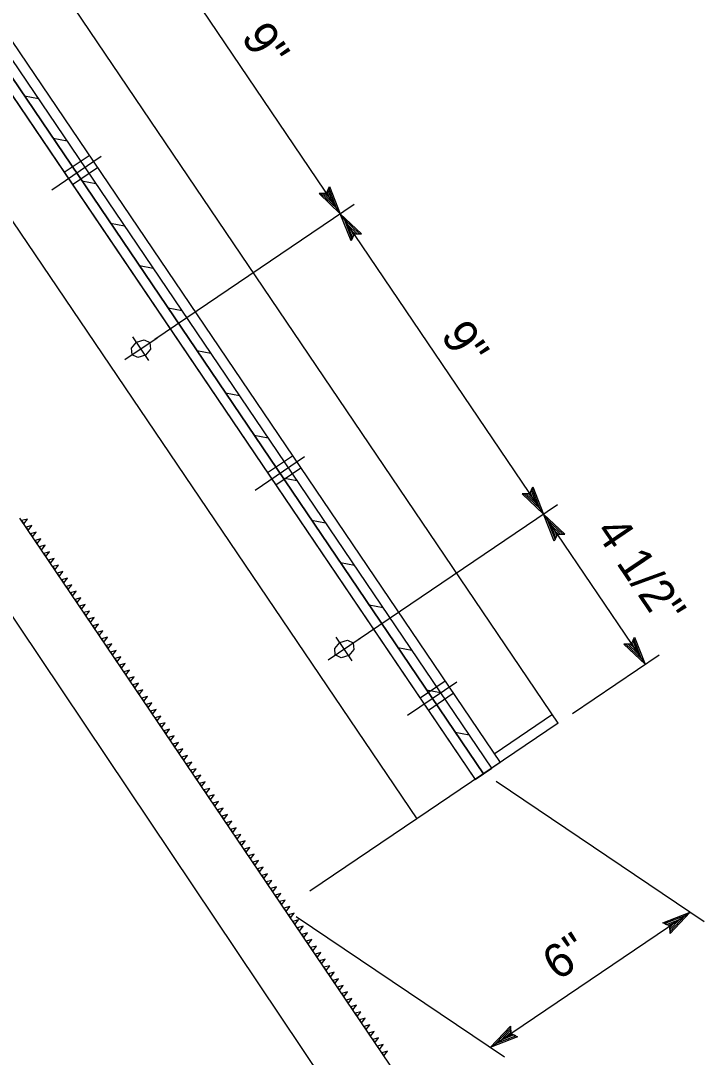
# Model space of a CAD drawing. Extents: x -893 to 867, y -474 to 712.
# Drawn here: x 301.8 to 443.2, y -188.9 to 25.4 of the extents above; entities that cross this region are included whole.
import ezdxf

# ---------------------------------------------------------------- set-up
doc = ezdxf.new("R2010")
doc.units = 0
doc.layers.add('df_DETAIL', color=7, linetype='Continuous')
doc.layers.add('df_DETAIL-anno', color=7, linetype='Continuous')

msp = doc.modelspace()

# ---------------------------------------------------------------- linework, layer by layer
at = {"layer": 'df_DETAIL'}
for p, q in [((412.98, -119.8), (244.87, 128.61)), ((232.81, 120.45), (400.93, -127.95)), ((397.48, -130.28), (229.37, 118.12)), ((229.37, 118.12), (397.48, -130.28)), ((399.2, -129.12), (231.09, 119.29)), ((399.2, -129.12), (231.09, 119.29)), ((227.65, 116.96), (395.49, -131.05)), ((227.65, 116.96), (395.76, -131.45)), ((215.59, 108.8), (383.7, -139.61)), ((302.6, 9.91), (305.49, 9.36)), ((308.54, 1.13), (311.43, 0.58)), ((318.45, -2.67), (308.24, -9.58)), ((316.01, -2.48), (310.84, -5.98)), ((317.72, -5.01), (312.56, -8.51)), ((314.48, -7.64), (317.36, -8.19)), ((320.42, -16.41), (323.3, -16.97)), ((326.36, -25.19), (329.24, -25.74)), ((332.29, -33.96), (335.18, -34.52)), ((338.23, -42.74), (341.12, -43.29)), ((344.17, -51.51), (347.06, -52.06)), ((350.11, -60.29), (352.99, -60.84)), ((360.48, -64.77), (350.27, -71.68)), ((358.04, -64.58), (352.87, -68.08)), ((359.75, -67.11), (354.58, -70.61)), ((356.05, -69.06), (358.93, -69.61)), ((361.98, -77.83), (364.87, -78.39)), ((367.92, -86.61), (370.81, -87.16)), ((415.36, -269.54), (295.64, -91.03)), ((373.86, -95.38), (376.75, -95.93)), ((379.8, -104.16), (382.68, -104.71)), ((392.01, -111.35), (381.8, -118.26)), ((389.56, -111.16), (384.4, -114.66)), ((385.74, -112.93), (388.62, -113.48)), ((391.27, -113.69), (386.11, -117.19)), ((412.98, -119.8), (383.7, -139.61)), ((411.8, -118.05), (399.75, -126.21)), ((391.68, -121.7), (394.56, -122.26)), ((400.93, -127.95), (399.2, -129.12)), ((395.76, -131.45), (397.48, -130.28)), ((397.48, -130.28), (399.2, -129.12)), ((383.7, -139.61), (361.62, -154.55))]:
    msp.add_line(p, q, dxfattribs=at)
for points in [[(323.37, -44.61), (330.01, -40.12)], [(328.35, -44.82), (325.04, -39.93)], [(434.99, -274.45), (301.66, -77.44)], [(365.4, -106.71), (372.03, -102.23)], [(370.38, -106.92), (367.07, -102.03)]]:
    msp.add_lwpolyline(points, dxfattribs=at)
for points in [[(328.64, -42.46), (327.61, -43.73), (326.03, -44.22), (324.84, -43.62), (324.73, -42.3), (325.77, -41.01), (327.34, -40.54), (328.54, -41.12)], [(302.01, -77.94), (302.45, -78.6), (303.21, -77.61)], [(302.93, -79.3), (303.37, -79.95), (304.13, -78.97)], [(303.85, -80.66), (304.29, -81.31), (305.04, -80.33)], [(304.77, -82.02), (305.21, -82.67), (305.96, -81.68)], [(305.68, -83.38), (306.13, -84.03), (306.88, -83.04)], [(306.6, -84.74), (307.05, -85.39), (307.8, -84.4)], [(307.52, -86.09), (307.96, -86.75), (308.72, -85.76)], [(308.44, -87.45), (308.88, -88.11), (309.64, -87.12)], [(309.36, -88.81), (309.8, -89.46), (310.56, -88.48)], [(310.28, -90.17), (310.72, -90.82), (311.48, -89.83)], [(311.2, -91.53), (311.64, -92.18), (312.4, -91.19)], [(312.12, -92.89), (312.56, -93.54), (313.32, -92.55)], [(313.04, -94.25), (313.48, -94.9), (314.24, -93.91)], [(313.96, -95.6), (314.4, -96.26), (315.16, -95.27)], [(314.88, -96.96), (315.32, -97.61), (316.08, -96.63)], [(315.8, -98.32), (316.24, -98.97), (317, -97.98)], [(316.72, -99.68), (317.16, -100.33), (317.92, -99.34)], [(317.64, -101.04), (318.08, -101.69), (318.83, -100.7)], [(318.56, -102.39), (319, -103.05), (319.75, -102.06)], [(370.67, -104.56), (369.64, -105.83), (368.06, -106.32), (366.87, -105.72), (366.76, -104.41), (367.8, -103.11), (369.37, -102.64), (370.57, -103.22)], [(319.47, -103.75), (319.92, -104.41), (320.67, -103.42)], [(320.39, -105.11), (320.84, -105.76), (321.59, -104.78)], [(321.31, -106.47), (321.75, -107.12), (322.51, -106.13)], [(322.23, -107.83), (322.67, -108.48), (323.43, -107.49)], [(323.15, -109.19), (323.59, -109.84), (324.35, -108.85)], [(324.07, -110.55), (324.51, -111.2), (325.27, -110.21)], [(324.99, -111.9), (325.43, -112.56), (326.19, -111.57)], [(325.91, -113.26), (326.35, -113.91), (327.11, -112.93)], [(326.83, -114.62), (327.27, -115.27), (328.03, -114.29)], [(327.75, -115.98), (328.19, -116.63), (328.95, -115.64)], [(328.67, -117.34), (329.11, -117.99), (329.87, -117)], [(329.59, -118.7), (330.03, -119.35), (330.79, -118.36)], [(330.51, -120.05), (330.95, -120.71), (331.7, -119.72)], [(331.42, -121.41), (331.87, -122.06), (332.62, -121.08)], [(332.34, -122.77), (332.79, -123.42), (333.54, -122.43)], [(333.26, -124.13), (333.71, -124.78), (334.46, -123.79)], [(334.18, -125.49), (334.62, -126.14), (335.38, -125.15)], [(335.1, -126.85), (335.54, -127.5), (336.3, -126.51)], [(336.02, -128.2), (336.46, -128.86), (337.22, -127.87)], [(336.94, -129.56), (337.38, -130.21), (338.14, -129.23)], [(337.86, -130.92), (338.3, -131.57), (339.06, -130.58)], [(338.78, -132.28), (339.22, -132.93), (339.98, -131.94)], [(339.7, -133.64), (340.14, -134.29), (340.9, -133.3)], [(340.62, -135), (341.06, -135.65), (341.82, -134.66)], [(341.54, -136.35), (341.98, -137.01), (342.74, -136.02)], [(342.46, -137.71), (342.9, -138.36), (343.66, -137.38)], [(343.38, -139.07), (343.82, -139.72), (344.57, -138.74)], [(344.3, -140.43), (344.74, -141.08), (345.49, -140.09)], [(345.21, -141.79), (345.66, -142.44), (346.41, -141.45)], [(346.13, -143.15), (346.58, -143.8), (347.33, -142.81)], [(347.05, -144.51), (347.49, -145.16), (348.25, -144.17)], [(347.97, -145.86), (348.41, -146.51), (349.17, -145.53)], [(348.89, -147.22), (349.33, -147.87), (350.09, -146.89)], [(349.81, -148.58), (350.25, -149.23), (351.01, -148.24)], [(350.73, -149.94), (351.17, -150.59), (351.93, -149.6)], [(351.65, -151.3), (352.09, -151.95), (352.85, -150.96)], [(352.57, -152.66), (353.01, -153.31), (353.77, -152.32)], [(353.49, -154.01), (353.93, -154.67), (354.69, -153.68)], [(354.41, -155.37), (354.85, -156.02), (355.61, -155.04)], [(355.33, -156.73), (355.77, -157.38), (356.53, -156.39)], [(356.25, -158.09), (356.69, -158.74), (357.44, -157.75)], [(357.17, -159.45), (357.61, -160.1), (358.36, -159.11)], [(358.08, -160.8), (358.53, -161.46), (359.28, -160.47)], [(359, -162.16), (359.45, -162.82), (360.2, -161.83)], [(359.92, -163.52), (360.36, -164.17), (361.12, -163.19)], [(360.84, -164.88), (361.28, -165.53), (362.04, -164.54)], [(361.76, -166.24), (362.2, -166.89), (362.96, -165.9)], [(362.68, -167.6), (363.12, -168.25), (363.88, -167.26)], [(363.6, -168.96), (364.04, -169.61), (364.8, -168.62)], [(364.52, -170.31), (364.96, -170.97), (365.72, -169.98)], [(365.44, -171.67), (365.88, -172.32), (366.64, -171.34)], [(366.36, -173.03), (366.8, -173.68), (367.56, -172.69)], [(367.28, -174.39), (367.72, -175.04), (368.48, -174.05)], [(368.2, -175.75), (368.64, -176.4), (369.4, -175.41)], [(369.12, -177.11), (369.56, -177.76), (370.32, -176.77)], [(370.04, -178.46), (370.48, -179.12), (371.23, -178.13)], [(370.95, -179.82), (371.4, -180.48), (372.15, -179.49)], [(371.87, -181.18), (372.32, -181.83), (373.07, -180.84)], [(372.79, -182.54), (373.23, -183.19), (373.99, -182.2)], [(373.71, -183.9), (374.15, -184.55), (374.91, -183.56)], [(374.63, -185.26), (375.07, -185.91), (375.83, -184.92)], [(375.55, -186.61), (375.99, -187.27), (376.75, -186.28)], [(376.47, -187.97), (376.91, -188.62), (377.67, -187.64)]]:
    msp.add_lwpolyline(points, close=True, dxfattribs=at)
at = {"layer": 'df_DETAIL-anno'}
for p, q in [((325.87, 47.62), (367.9, -14.48)), ((329.59, -40.41), (370.8, -12.52)), ((367.9, -14.48), (409.93, -76.58)), ((371.62, -102.51), (412.83, -74.62)), ((409.93, -76.58), (430.95, -107.64)), ((415.88, -117.83), (433.85, -105.68)), ((400.11, -131.84), (443.15, -160.85)), ((358.78, -159.81), (401.82, -188.82)), ((398.92, -186.86), (440.25, -158.89))]:
    msp.add_line(p, q, dxfattribs=at)
for points in [[(365.68, -8.85), (367.9, -14.48), (363.51, -10.32), (363.91, -10.3), (367.13, -13.35), (365.51, -9.22), (365.34, -9.58), (366.38, -12.22), (364.32, -10.28), (364.73, -10.26), (365.62, -11.1), (365.17, -9.95), (365.03, -10.24), (363.51, -10.32), (365.03, -10.24)], [(370.12, -20.11), (367.9, -14.48), (372.3, -18.64), (371.89, -18.66), (368.67, -15.61), (370.29, -19.74), (370.46, -19.37), (369.42, -16.73), (371.48, -18.68), (371.08, -18.7), (370.18, -17.86), (370.64, -19), (370.77, -18.72), (372.3, -18.64), (370.77, -18.72)], [(407.71, -70.95), (409.93, -76.58), (405.53, -72.42), (405.94, -72.4), (409.16, -75.45), (407.54, -71.32), (407.37, -71.69), (408.41, -74.33), (406.35, -72.38), (406.76, -72.36), (407.65, -73.2), (407.19, -72.05), (407.06, -72.34), (405.53, -72.42), (407.06, -72.34)], [(412.15, -82.21), (409.93, -76.58), (414.32, -80.74), (413.92, -80.76), (410.7, -77.71), (412.32, -81.84), (412.49, -81.47), (411.45, -78.83), (413.51, -80.78), (413.1, -80.8), (412.21, -79.96), (412.66, -81.1), (412.8, -80.82), (414.32, -80.74), (412.8, -80.82)], [(428.73, -102.01), (430.95, -107.64), (426.55, -103.48), (426.96, -103.46), (430.18, -106.5), (428.56, -102.38), (428.39, -102.74), (429.42, -105.38), (427.37, -103.44), (427.77, -103.41), (428.66, -104.26), (428.21, -103.11), (428.08, -103.4), (426.55, -103.48), (428.08, -103.4)], [(434.62, -161.11), (440.25, -158.89), (436.09, -163.29), (436.07, -162.88), (439.12, -159.66), (434.99, -161.28), (435.36, -161.45), (438, -160.41), (436.05, -162.47), (436.03, -162.07), (436.87, -161.17), (435.73, -161.63), (436.01, -161.76), (436.09, -163.29), (436.01, -161.76)], [(404.55, -184.65), (398.92, -186.86), (403.07, -182.47), (403.1, -182.88), (400.05, -186.09), (404.18, -184.47), (403.81, -184.3), (401.17, -185.34), (403.12, -183.28), (403.14, -183.69), (402.3, -184.58), (403.44, -184.13), (403.16, -184), (403.07, -182.47), (403.16, -184)], [(404.55, -184.65), (398.92, -186.86), (403.07, -182.47), (403.1, -182.88), (400.05, -186.09), (404.18, -184.47), (403.81, -184.3), (401.17, -185.34), (403.12, -183.28), (403.14, -183.69), (402.3, -184.58), (403.44, -184.13), (403.16, -184), (403.07, -182.47), (403.16, -184)]]:
    msp.add_lwpolyline(points, close=True, dxfattribs=at)

# ---------------------------------------------------------------- texts
for s, rotation, p in [('9"', 304.0887, (347.24, 22.02)), ('9"', 304.0887, (388.5, -39.66)), ('4 1/2"', 304.0887, (420.44, -80.18)), ('6"', 34.0887, (412.83, -173.23))]:
    msp.add_text(s, height=6.999, rotation=rotation, dxfattribs=at).set_placement(p)

doc.saveas('drawing.dxf')
